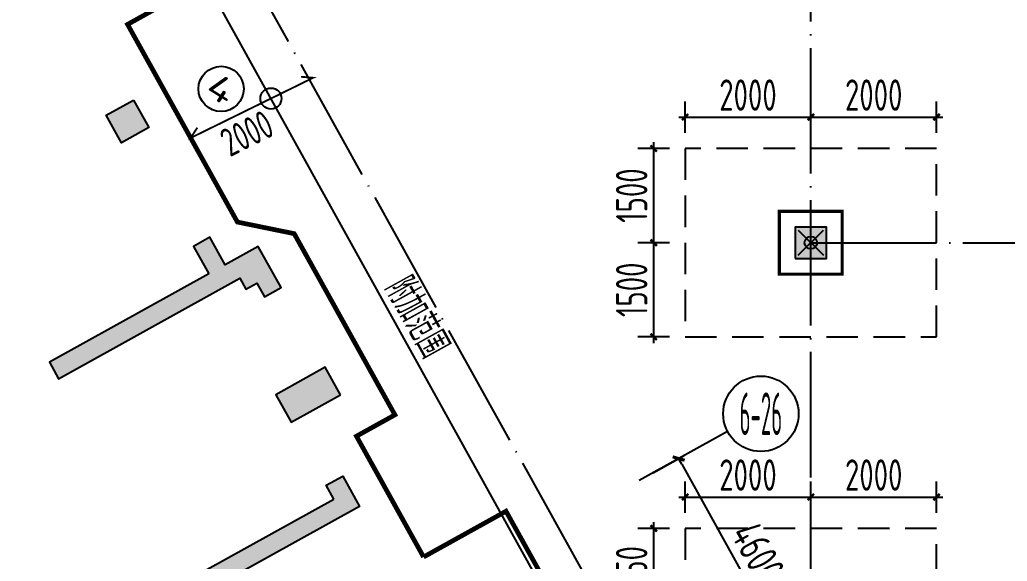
# Model space of a CAD drawing. Extents: x -57409 to 252654, y -8259 to 229119.
# Drawn here: x 67493 to 83203, y 85791 to 94413 of the extents above; entities that cross this region are included whole.
import ezdxf
from ezdxf.enums import TextEntityAlignment as Align

# ---------------------------------------------------------------- set-up
doc = ezdxf.new("R2010")
doc.units = 0
doc.header["$LTSCALE"] = 100
doc.header["$PDMODE"] = 35
doc.header["$PDSIZE"] = 200
doc.linetypes.add('DASHED', pattern=[0.75, 0.5, -0.25])
doc.linetypes.add('DOTE', pattern=[2.42, 2, -0.2, 0.02, -0.2])
doc.layers.get('0').update_dxf_attribs({"linetype": 'CONTINUOUS'})
doc.layers.get('Defpoints').update_dxf_attribs({"linetype": 'CONTINUOUS'})
for name, color, linetype in [('B-TEXT', 3, 'CONTINUOUS'), ('codim', 7, 'CONTINUOUS'), ('COLU', 7, 'CONTINUOUS'), ('colu-主楼', 7, 'CONTINUOUS'), ('CT', 2, 'CONTINUOUS'), ('dote', 253, 'DOTE'), ('h填实-主楼', 254, 'CONTINUOUS'), ('h填实-柱墙', 254, 'CONTINUOUS'), ('wall-主楼', 2, 'CONTINUOUS'), ('Z-AXIS', 3, 'CONTINUOUS'), ('Z-TEXT', 2, 'CONTINUOUS'), ('z柱下板带', 140, 'CONTINUOUS'), ('板底钢筋', 24, 'CONTINUOUS'), ('楼板负筋标注', 94, 'CONTINUOUS')]:
    doc.layers.add(name, color=color, linetype=linetype)
doc.layers.add('重心计算', color=7, linetype='CONTINUOUS', plot=False)
doc.styles.add('_TCH_AXIS', font='tssdeng.shx', dxfattribs={"width": 0.7, "bigfont": 'tssdchn.shx'})
doc.styles.add('COMPLEX', font='tssdeng.shx', dxfattribs={"width": 0.7, "bigfont": 'tssdchn.shx'})
doc.styles.add('Jgcad-DIM', font='tssdeng.shx', dxfattribs={"width": 0.7, "bigfont": 'tssdchn.shx'})
doc.styles.get("Standard").update_dxf_attribs({"font": 'tssdeng.shx', "width": 0.7, "bigfont": 'tssdchn.shx'})
doc.styles.add('TSSD_Dimension', font='tssdeng.shx', dxfattribs={"width": 0.7})
doc.dimstyles.new('TSSD_100_100$0', dxfattribs={"dimtxt": 300, "dimasz": 100, "dimexe": 100, "dimexo": 250, "dimgap": 100, "dimtad": 1, "dimdec": 0, "dimzin": 0, "dimdsep": 46, "dimtxsty": 'TSSD_Dimension', "dimblk": '_tsdbk', "dimblk1": '_tsdbk', "dimblk2": '_tsdbk', "dimsah": 1, "dimcen": 0, "dimdle": 100, "dimclrt": 7, "dimadec": 0, "dimazin": 0, "dimtfac": 1, "dimtdec": 0, "dimtix": 1, "dimtmove": 2, "dimatfit": 3, "dimldrblk": '_tsdbk', "dimfxl": 1, "dimtolj": 1, "dimtzin": 0, "dimarcsym": 0})

# ---------------------------------------------------------------- blocks, each defined once
blk = doc.blocks.new('_tsdbk')
blk.add_line((-1, 0), (0, 0))
at = {"const_width": 0.5}
blk.add_lwpolyline([(-0.7, -0.7), (0.7, 0.7)], dxfattribs=at)
blk = doc.blocks.new('*D186')
at = {"layer": 'Defpoints', "color": 0}
for p in [(77349, 87078), (80208, 83405), (79583, 83057)]:
    blk.add_point(p, dxfattribs=at)
at = {"layer": 'Z-AXIS', "color": 0, "lineweight": -2}
for p, q in [((77568, 87200), (78062, 87475)), ((78024, 87339), (80160, 83492)), ((79801, 83178), (80296, 83453))]:
    blk.add_line(p, q, dxfattribs=at)
at = {"layer": 'Z-AXIS', "color": 0, "lineweight": -2, "xscale": 100, "yscale": 100, "zscale": 100}
for p, rotation in [((77975, 87426), 119.0453740306261), ((80208, 83405), 299.0453740306261)]:
    blk.add_blockref('_tsdbk', p, dxfattribs=dict(at, rotation=rotation))
at = {"layer": 'Z-AXIS', "color": 7, "insert": (79235, 85934), "char_height": 500, "attachment_point": 5, "rotation": 299.0454, "style": 'TSSD_Dimension'}
blk.add_mtext('\\A1;4600', dxfattribs=at)
blk = doc.blocks.new('_AXISO')
blk.add_circle((0, 0), 0.5)
at = {"layer": 'B-TEXT', "style": 'COMPLEX', "width": 1.450893}
blk.add_attdef('A', text='', height=0.56, dxfattribs=at).set_placement((0.249375, -0.28), (0.749375, -0.28), align=Align.FIT)
blk = doc.blocks.new('_ArchTick')
at = {"color": 0, "linetype": 'ByBlock', "const_width": 0.4}
blk.add_lwpolyline([(-0.5, -0.5), (0.5, 0.5)], dxfattribs=at)
blk = doc.blocks.new('*D1756')
at = {"layer": 'codim', "color": 0, "lineweight": -2}
blk.add_line((77578, 84763), (77578, 86413), dxfattribs=at)
at = {"layer": 'codim', "color": 7, "lineweight": -2}
for p, q in [((77828, 86313), (77328, 86313)), ((77828, 84863), (77328, 84863))]:
    blk.add_line(p, q, dxfattribs=at)
at = {"layer": 'Defpoints', "color": 0}
for p in [(77578, 86313), (78078, 86313), (78078, 84863)]:
    blk.add_point(p, dxfattribs=at)
at = {"layer": 'codim', "color": 0, "lineweight": -2, "xscale": 100, "yscale": 100, "zscale": 100}
for p, rotation in [((77578, 86313), 90), ((77578, 84863), 270)]:
    blk.add_blockref('_ArchTick', p, dxfattribs=dict(at, rotation=rotation))
at = {"layer": 'codim', "color": 1, "insert": (77228, 85588), "char_height": 500, "attachment_point": 5, "rotation": 90, "style": 'Jgcad-DIM'}
blk.add_mtext('\\A1;1450', dxfattribs=at)
blk = doc.blocks.new('*D1757')
at = {"layer": 'codim', "color": 7, "lineweight": -2}
for p, q in [((78078, 86563), (78078, 87063)), ((80078, 86563), (80078, 87063))]:
    blk.add_line(p, q, dxfattribs=at)
at = {"layer": 'codim', "color": 0, "lineweight": -2}
blk.add_line((77978, 86813), (80178, 86813), dxfattribs=at)
at = {"layer": 'Defpoints', "color": 0}
for p in [(80078, 86813), (78078, 86313), (80078, 86313)]:
    blk.add_point(p, dxfattribs=at)
at = {"layer": 'codim', "color": 0, "lineweight": -2, "xscale": 100, "yscale": 100, "zscale": 100, "rotation": 180}
blk.add_blockref('_ArchTick', (78078, 86813), dxfattribs=at)
at = {"layer": 'codim', "color": 0, "lineweight": -2, "xscale": 100, "yscale": 100, "zscale": 100}
blk.add_blockref('_ArchTick', (80078, 86813), dxfattribs=at)
at = {"layer": 'codim', "color": 1, "insert": (79078, 87163), "char_height": 500, "attachment_point": 5, "style": 'Jgcad-DIM'}
blk.add_mtext('\\A1;2000', dxfattribs=at)
blk = doc.blocks.new('*D1758')
at = {"layer": 'codim', "color": 7, "lineweight": -2}
for p, q in [((80078, 86563), (80078, 87063)), ((82078, 86563), (82078, 87063))]:
    blk.add_line(p, q, dxfattribs=at)
at = {"layer": 'codim', "color": 0, "lineweight": -2}
blk.add_line((79978, 86813), (82178, 86813), dxfattribs=at)
at = {"layer": 'Defpoints', "color": 0}
for p in [(82078, 86813), (80078, 86313), (82078, 86313)]:
    blk.add_point(p, dxfattribs=at)
at = {"layer": 'codim', "color": 0, "lineweight": -2, "xscale": 100, "yscale": 100, "zscale": 100, "rotation": 180}
blk.add_blockref('_ArchTick', (80078, 86813), dxfattribs=at)
at = {"layer": 'codim', "color": 0, "lineweight": -2, "xscale": 100, "yscale": 100, "zscale": 100}
blk.add_blockref('_ArchTick', (82078, 86813), dxfattribs=at)
at = {"layer": 'codim', "color": 1, "insert": (81078, 87163), "char_height": 500, "attachment_point": 5, "style": 'Jgcad-DIM'}
blk.add_mtext('\\A1;2000', dxfattribs=at)
blk = doc.blocks.new('*D1134')
at = {"layer": 'codim', "color": 0, "lineweight": -2}
blk.add_line((77578, 89263), (77578, 90963), dxfattribs=at)
at = {"layer": 'codim', "color": 7, "lineweight": -2}
for p, q in [((77828, 90863), (77328, 90863)), ((77828, 89363), (77328, 89363))]:
    blk.add_line(p, q, dxfattribs=at)
at = {"layer": 'Defpoints', "color": 0}
for p in [(77578, 90863), (78078, 90863), (78078, 89363)]:
    blk.add_point(p, dxfattribs=at)
at = {"layer": 'codim', "color": 0, "lineweight": -2, "xscale": 100, "yscale": 100, "zscale": 100}
for p, rotation in [((77578, 90863), 90), ((77578, 89363), 270)]:
    blk.add_blockref('_ArchTick', p, dxfattribs=dict(at, rotation=rotation))
at = {"layer": 'codim', "color": 1, "insert": (77228, 90113), "char_height": 500, "attachment_point": 5, "rotation": 90, "style": 'Jgcad-DIM'}
blk.add_mtext('\\A1;1500', dxfattribs=at)
blk = doc.blocks.new('*D1135')
at = {"layer": 'codim', "color": 0, "lineweight": -2}
blk.add_line((77578, 90763), (77578, 92463), dxfattribs=at)
at = {"layer": 'codim', "color": 7, "lineweight": -2}
for p, q in [((77828, 92363), (77328, 92363)), ((77828, 90863), (77328, 90863))]:
    blk.add_line(p, q, dxfattribs=at)
at = {"layer": 'Defpoints', "color": 0}
for p in [(77578, 92363), (78078, 92363), (78078, 90863)]:
    blk.add_point(p, dxfattribs=at)
at = {"layer": 'codim', "color": 0, "lineweight": -2, "xscale": 100, "yscale": 100, "zscale": 100}
for p, rotation in [((77578, 92363), 90), ((77578, 90863), 270)]:
    blk.add_blockref('_ArchTick', p, dxfattribs=dict(at, rotation=rotation))
at = {"layer": 'codim', "color": 1, "insert": (77228, 91613), "char_height": 500, "attachment_point": 5, "rotation": 90, "style": 'Jgcad-DIM'}
blk.add_mtext('\\A1;1500', dxfattribs=at)
blk = doc.blocks.new('*D1136')
at = {"layer": 'codim', "color": 7, "lineweight": -2}
for p, q in [((78078, 92613), (78078, 93113)), ((80078, 92613), (80078, 93113))]:
    blk.add_line(p, q, dxfattribs=at)
at = {"layer": 'codim', "color": 0, "lineweight": -2}
blk.add_line((77978, 92863), (80178, 92863), dxfattribs=at)
at = {"layer": 'Defpoints', "color": 0}
for p in [(80078, 92863), (78078, 92363), (80078, 92363)]:
    blk.add_point(p, dxfattribs=at)
at = {"layer": 'codim', "color": 0, "lineweight": -2, "xscale": 100, "yscale": 100, "zscale": 100, "rotation": 180}
blk.add_blockref('_ArchTick', (78078, 92863), dxfattribs=at)
at = {"layer": 'codim', "color": 0, "lineweight": -2, "xscale": 100, "yscale": 100, "zscale": 100}
blk.add_blockref('_ArchTick', (80078, 92863), dxfattribs=at)
at = {"layer": 'codim', "color": 1, "insert": (79078, 93213), "char_height": 500, "attachment_point": 5, "style": 'Jgcad-DIM'}
blk.add_mtext('\\A1;2000', dxfattribs=at)
blk = doc.blocks.new('*D1137')
at = {"layer": 'codim', "color": 7, "lineweight": -2}
for p, q in [((80078, 92613), (80078, 93113)), ((82078, 92613), (82078, 93113))]:
    blk.add_line(p, q, dxfattribs=at)
at = {"layer": 'codim', "color": 0, "lineweight": -2}
blk.add_line((79978, 92863), (82178, 92863), dxfattribs=at)
at = {"layer": 'Defpoints', "color": 0}
for p in [(82078, 92863), (80078, 92363), (82078, 92363)]:
    blk.add_point(p, dxfattribs=at)
at = {"layer": 'codim', "color": 0, "lineweight": -2, "xscale": 100, "yscale": 100, "zscale": 100, "rotation": 180}
blk.add_blockref('_ArchTick', (80078, 92863), dxfattribs=at)
at = {"layer": 'codim', "color": 0, "lineweight": -2, "xscale": 100, "yscale": 100, "zscale": 100}
blk.add_blockref('_ArchTick', (82078, 92863), dxfattribs=at)
at = {"layer": 'codim', "color": 1, "insert": (81078, 93213), "char_height": 500, "attachment_point": 5, "style": 'Jgcad-DIM'}
blk.add_mtext('\\A1;2000', dxfattribs=at)
blk = doc.blocks.new('*D2946')
at = {"layer": 'codim', "color": 7, "lineweight": -2}
for p, q in [((70738, 95189), (70233, 94909)), ((76864, 84158), (76350, 83873))]:
    blk.add_line(p, q, dxfattribs=at)
at = {"layer": 'codim', "color": 0, "lineweight": -2}
blk.add_line((76617, 83907), (70403, 95118), dxfattribs=at)
at = {"layer": 'Defpoints', "color": 0}
for p in [(70957, 95310, 0), (70452, 95030), (77083, 84279, 0)]:
    blk.add_point(p, dxfattribs=at)
at = {"layer": 'codim', "color": 0, "lineweight": -2, "xscale": 100, "yscale": 100, "zscale": 100}
for p, rotation in [((70452, 95030), 119), ((76569, 83994), 299.0000000000001)]:
    blk.add_blockref('_ArchTick', p, dxfattribs=dict(at, rotation=rotation))
at = {"layer": 'codim', "color": 1, "insert": (73816, 89682), "char_height": 500, "attachment_point": 5, "rotation": 299, "style": 'Jgcad-DIM'}
blk.add_mtext('\\A1;\\A1;\\A1;附加范围', dxfattribs=at)

msp = doc.modelspace()

# ---------------------------------------------------------------- hatches: boundary and pattern name
at = {"layer": 'h填实-主楼'}
for points in [[(69304.7, 93134.5), (69547.5, 92697.3), (69110.4, 92454.6), (68867.6, 92891.7)], [(70499, 90366.1), (67963.7, 88958.1), (68109.3, 88695.9), (70994.3, 90298), (71091.4, 90123.2), (71266.3, 90220.3), (71387.6, 90001.7), (71649.9, 90147.4), (71285.8, 90803.1), (70761.3, 90511.7), (70518.5, 90948.9), (70256.2, 90803.2)], [(72596.6, 88442.6), (72353.9, 88879.7), (71567.1, 88442.8), (71809.8, 88005.7)], [(72489.5, 86781.7), (72368.2, 87000.3), (72630.4, 87145.9), (72897.5, 86665.1), (69925.1, 85014.4), (69779.4, 85276.7)]]:
    msp.add_hatch(color=256, dxfattribs=at).paths.add_polyline_path(points)
at = {"layer": 'h填实-柱墙'}
msp.add_hatch(color=256, dxfattribs=at).paths.add_polyline_path([(79827.6, 90612.7), (80327.6, 90612.7), (80327.6, 91112.7), (79827.6, 91112.7)])

# ---------------------------------------------------------------- linework, layer by layer
at = {"layer": 'codim'}
msp.add_circle((71489, 93158.7), 167.5, dxfattribs=at)
at = {"layer": 'COLU'}
msp.add_lwpolyline([(79827.6, 90612.7), (80327.6, 90612.7), (80327.6, 91112.7), (79827.6, 91112.7)], close=True, dxfattribs=at)
at = {"layer": 'colu-主楼'}
for points in [[(69304.7, 93134.5), (69547.5, 92697.3), (69110.4, 92454.6), (68867.6, 92891.7)], [(72596.6, 88442.6), (72353.9, 88879.7), (71567.1, 88442.8), (71809.8, 88005.7)]]:
    msp.add_lwpolyline(points, close=True, dxfattribs=at)
at = {"layer": 'CT', "color": 1, "const_width": 75, "elevation": 0}
for points in [[(66805.7, 105358.5), (68504.9, 102298.7), (66670.1, 101279.7), (68515.1, 97957.5), (70349.9, 98976.5), (72049.1, 95916.8), (69207.9, 94338.9), (70955.7, 91191.7), (71859.1, 91007.1), (73461.5, 88121.8), (72849.3, 87781.9), (73917.3, 85858.8)], [(73917.3, 85858.8), (75228.6, 86587.1), (76393.7, 84489.3)]]:
    msp.add_lwpolyline(points, dxfattribs=at)
at = {"layer": 'CT', "const_width": 75, "elevation": 0}
for points in [[(66805.7, 105358.4), (68504.9, 102298.6), (66670.1, 101279.7), (68515.1, 97957.4), (70349.9, 98976.4), (72049.1, 95916.7), (69207.9, 94338.8), (70955.7, 91191.6), (71859.1, 91006.9), (73461.4, 88121.7), (72849.3, 87781.7), (73917.2, 85858.7)], [(73917.2, 85858.7), (75228.6, 86587), (76402.3, 84473.4)]]:
    msp.add_lwpolyline(points, dxfattribs=at)
at = {"layer": 'CT', "const_width": 50}
msp.add_lwpolyline([(79577.6, 90362.7), (80577.6, 90362.7), (80577.6, 91362.7), (79577.6, 91362.7)], close=True, dxfattribs=at)
at = {"layer": 'dote', "ltscale": 10}
for p, q in [((80077.6, 79862.7), (80077.6, 135262.7)), ((57866.9, 119085.7), (78541.7, 81856.9, 0)), ((80077.6, 90862.7), (151777.6, 90862.7))]:
    msp.add_line(p, q, dxfattribs=at)
at = {"layer": 'wall-主楼', "elevation": 0}
msp.add_lwpolyline([(70499, 90366.1), (67963.7, 88958.1), (68109.3, 88695.9), (70994.3, 90298), (71091.4, 90123.2), (71266.3, 90220.3), (71387.6, 90001.7), (71649.9, 90147.4), (71285.8, 90803.1), (70761.3, 90511.7), (70518.5, 90948.9), (70256.2, 90803.2)], close=True, dxfattribs=at)
at = {"layer": 'wall-主楼'}
msp.add_lwpolyline([(72489.5, 86781.7), (72368.2, 87000.3), (72630.4, 87145.9), (72897.5, 86665.1), (69925.1, 85014.4), (69779.4, 85276.7)], close=True, dxfattribs=at)
at = {"layer": 'Z-AXIS'}
msp.add_line((78753.4, 87858.2), (77349.3, 87078.5), dxfattribs=at)
at = {"layer": 'z柱下板带', "linetype": 'DASHED', "ltscale": 10}
for points in [[(78077.6, 89362.7), (82077.6, 89362.7), (82077.6, 92362.7), (78077.6, 92362.7)], [(78077.6, 83312.7), (82077.6, 83312.7), (82077.6, 86312.7), (78077.6, 86312.7)]]:
    msp.add_lwpolyline(points, close=True, dxfattribs=at)
at = {"layer": '板底钢筋', "const_width": 30}
msp.add_lwpolyline([(70317.4, 92694.1), (70211.9, 92530.8), (72160, 93488.7), (71966.4, 93504.9)], dxfattribs=at)
at = {"layer": '重心计算', "color": 5}
msp.add_point((80077.6, 90862.7), dxfattribs=at)
msp.add_point((80077.6, 90862.7), dxfattribs=at)

# ---------------------------------------------------------------- block references
at = {"layer": 'Z-AXIS'}
ref = msp.add_blockref('_AXISO', (79283.5, 88139.4), dxfattribs=dict(at, xscale=1199.999999999998, yscale=1200, zscale=1200, rotation=359.9996457873818))
ref.add_attrib('A', '6-26', dxfattribs={"color": 7, "height": 678.82, "rotation": 359.99965, "style": '_TCH_AXIS', "width": 0.329114}).set_placement((78944.1, 87800), (79622.9, 87800), align=Align.FIT)
at = {"layer": 'Z-TEXT'}
ref = msp.add_blockref('_AXISO', (70696.8, 93312.3), dxfattribs=dict(at, xscale=720.0000000000074, yscale=719.999999999998, zscale=720, rotation=327.9870768236833))
ref.add_attrib('A', '4', dxfattribs={"layer": 'Z-AXIS', "color": 7, "height": 407.3, "rotation": 327.98708, "style": '_TCH_AXIS', "width": 1.733333}).set_placement((70416.1, 93247.6), (70761.5, 93031.7), align=Align.FIT)

# ---------------------------------------------------------------- texts
at = {"layer": '楼板负筋标注', "width": 0.7}
msp.add_text('2000', height=450, rotation=26.18317, dxfattribs=at).set_placement((70835.5, 92222.6))

# ---------------------------------------------------------------- dimensions: what is measured, and where the dimension line sits
at = {"layer": 'codim'}
dim = msp.add_linear_dim(base=(70451.7, 95030.1), p1=(77082.6, 84278.9, 0), p2=(70956.6, 95309.9, 0), angle=299, text='\\A1;\\A1;附加范围', dimstyle='TSSD_100_100$0', override={"dimtxt": 500, "dimexe": 250, "dimtxsty": 'Jgcad-DIM', "dimblk": 'ArchTick', "dimblk1": 'ArchTick', "dimblk2": 'ArchTick', "dimclre": 7, "dimclrt": 1, "dimadec": 3}, dxfattribs=at)
dim.commit()
dim.dimension.update_dxf_attribs({"geometry": '*D2946', "text_midpoint": (73816.4, 89681.8)})
for base, p1, p2, picture, middle in [((80077.6, 92862.7), (78077.6, 92362.7), (80077.6, 92362.7), '*D1136', (79077.6, 93212.7)), ((82077.6, 92862.7), (80077.6, 92362.7), (82077.6, 92362.7), '*D1137', (81077.6, 93212.7)), ((80077.6, 86812.7), (78077.6, 86312.7), (80077.6, 86312.7), '*D1757', (79077.6, 87162.7)), ((82077.6, 86812.7), (80077.6, 86312.7), (82077.6, 86312.7), '*D1758', (81077.6, 87162.7))]:
    dim = msp.add_linear_dim(base=base, p1=p1, p2=p2, dimstyle='TSSD_100_100$0', override={"dimtxt": 500, "dimexe": 250, "dimtxsty": 'Jgcad-DIM', "dimblk": 'ArchTick', "dimblk1": 'ArchTick', "dimblk2": 'ArchTick', "dimclre": 7, "dimclrt": 1, "dimadec": 3}, dxfattribs=at)
    dim.commit()
    dim.dimension.update_dxf_attribs({"geometry": picture, "text_midpoint": middle})
for base, p1, p2, picture, middle in [((77577.6, 92362.7), (78077.6, 90862.7), (78077.6, 92362.7), '*D1135', (77227.6, 91612.7)), ((77577.6, 90862.7), (78077.6, 89362.7), (78077.6, 90862.7), '*D1134', (77227.6, 90112.7)), ((77577.6, 86312.7), (78077.6, 84862.7), (78077.6, 86312.7), '*D1756', (77227.6, 85587.7))]:
    dim = msp.add_linear_dim(base=base, p1=p1, p2=p2, angle=90, dimstyle='TSSD_100_100$0', override={"dimtxt": 500, "dimexe": 250, "dimtxsty": 'Jgcad-DIM', "dimblk": 'ArchTick', "dimblk1": 'ArchTick', "dimblk2": 'ArchTick', "dimclre": 7, "dimclrt": 1, "dimadec": 3}, dxfattribs=at)
    dim.commit()
    dim.dimension.update_dxf_attribs({"geometry": picture, "text_midpoint": middle})
at = {"layer": 'Z-AXIS'}
dim = msp.add_linear_dim(base=(80208.4, 83404.5), p1=(77349.3, 87078.5), p2=(79582.6, 83057), angle=299.04537, dimstyle='TSSD_100_100$0', override={"dimtxt": 500}, dxfattribs=at)
dim.commit()
dim.dimension.update_dxf_attribs({"geometry": '*D186', "text_midpoint": (79235, 85933.7), "dimtype": 160})

doc.saveas('drawing.dxf')
